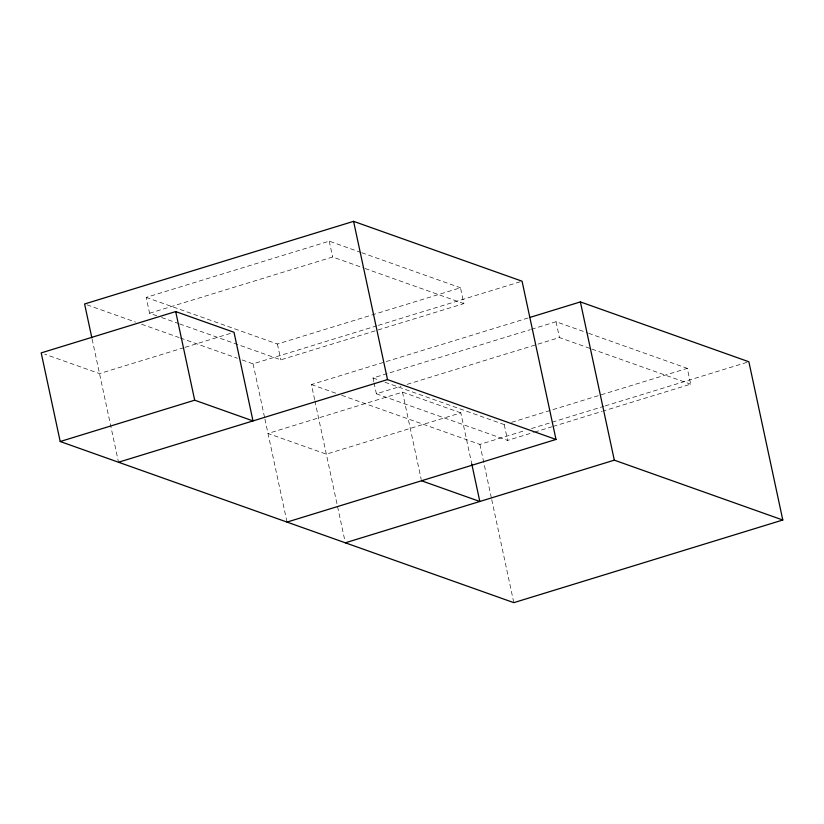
<?xml version="1.0" encoding="UTF-8"?>
<svg xmlns="http://www.w3.org/2000/svg" width="824" height="824" viewBox="0 0 824 824"><rect width="100%" height="100%" fill="white"/><g stroke="black" fill="none" stroke-linecap="round" stroke-linejoin="round"><path stroke-width="0.62" stroke-dasharray="4.12 3.09" d="M156.797 315.798L149.577 313.233L146.188 297.402L329.25 241.164L360.552 252.278M149.577 313.233L332.639 256.985L363.94 268.109M183.886 347.697L99.519 373.612L44.774 354.166M185.112 347.316L232.79 332.669M146.188 297.402L277.41 344.02L460.472 287.782L463.871 303.603L376.64 330.403M242.174 359.964L253.081 363.837L377.135 325.727M378.36 325.346L522.066 281.2M179.673 323.925L280.809 359.841L375.404 330.784M314.634 399.619L311.41 384.551L528.802 317.765M373.777 381.625L372.994 377.969L530.254 329.662M531.48 329.281L556.056 321.731L587.357 332.844M374.034 382.841L376.383 393.8L400.958 386.25M407.108 384.365L559.444 337.552L590.746 348.676M460.822 412.865L402.503 392.142L268.006 433.465L326.335 454.178L460.822 412.865L471.792 464.036M385.035 382.243L504.226 424.587L506.678 423.835M511.591 422.321L687.288 368.349L690.677 384.169L603.446 410.97M341.713 395.314L479.898 444.404L525.341 430.437M531.48 428.552L603.941 406.294M605.176 405.913L748.872 361.767M376.383 393.8L507.615 440.407L533.416 432.487M534.642 432.106L551.843 426.822M553.069 426.451L602.22 411.351M361.757 252.71L460.472 287.782M588.563 333.277L687.288 368.349M365.145 268.531L463.871 303.603M591.951 349.098L690.677 384.169M372.994 377.969L379.019 380.111M161.617 317.508L178.468 323.492M87.014 304.849L135.507 322.071M141.563 324.223L179.138 337.572M180.353 338.005L237.322 358.234M311.41 384.551L336.862 393.594M556.056 321.731L559.444 337.552M504.226 424.587L507.615 440.407M479.898 444.404L491.475 498.407M491.743 499.663L513.816 602.653M402.503 392.142L421.229 479.517M329.25 241.164L332.639 256.985M314.902 400.876L344.793 540.307M277.41 344.02L280.809 359.841M253.081 363.837L264.659 417.84M264.926 419.097L287.01 522.086M92.134 339.148L118.254 460.987"/><path stroke-width="1.24" d="M287.01 522.086L555.994 439.45L522.066 281.2L353.578 221.347L84.594 303.984L91.866 337.892M60.204 441.52L194.691 400.196L253.009 420.92L234.016 332.299L175.687 311.575L41.2 352.899L60.204 441.52L513.816 602.653L782.8 520.016L748.872 361.767L580.384 301.914L530.028 317.384M118.522 462.233L387.507 379.596L555.994 439.45M345.328 542.8L614.313 460.163L782.8 520.016M421.497 480.763L479.826 501.486L471.792 464.036M580.384 301.914L614.313 460.163M353.578 221.347L387.507 379.596M175.687 311.575L194.691 400.196"/></g></svg>
